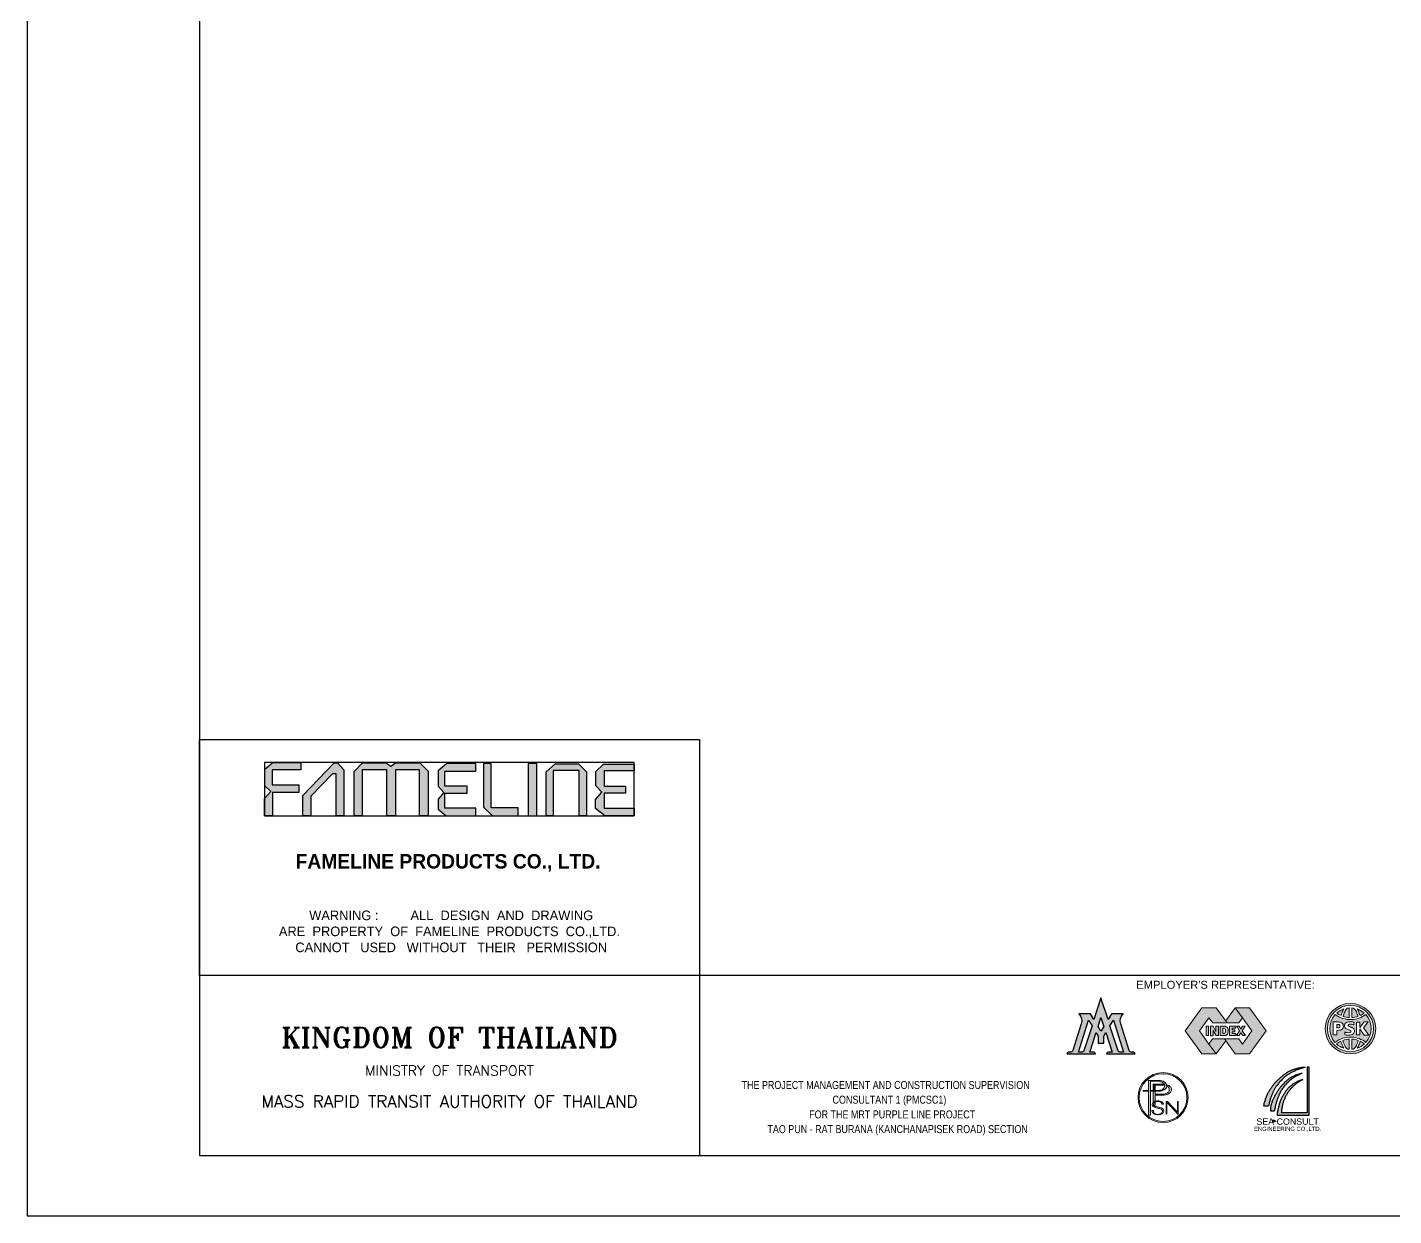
# Model space of a CAD drawing. Header units: millimetres. Extents: x 0 to 420, y 0 to 297.
# Drawn here: x 0 to 170.8, y 0 to 148.5 of the extents above; entities that cross this region are included whole.
import ezdxf
from ezdxf.enums import TextEntityAlignment as Align

# ---------------------------------------------------------------- set-up
doc = ezdxf.new("R2010")
doc.units = ezdxf.units.MM
for name, color, linetype in [('000 - H A T C H', 9, 'Continuous'), ('COLM', 3, 'Continuous'), ('CVA-C2-P-PP00-TBKA1 (WD)$0$CVA-E2-P-OR00-TBKA1D$0$CVA-E2-P-OR00-TBKA1$0$CVT010-FRAME-LINE_10', 10, 'Continuous'), ('CVA-C2-P-PP00-TBKA1 (WD)$0$CVA-E2-P-OR00-TBKA1D$0$CVA-E2-P-OR00-TBKA1$0$CVT010-FRAME-LINE_2', 2, 'Continuous'), ('CVA-C2-P-PP00-TBKA1 (WD)$0$CVA-E2-P-OR00-TBKA1D$0$CVA-E2-P-OR00-TBKA1$0$CVT010-FRAME-LINE_7', 7, 'Continuous'), ('CVA-C2-P-PP00-TBKA1 (WD)$0$CVA-E2-P-OR00-TBKA1D$0$CVA-E2-P-OR00-TBKA1$0$CVT010-FRAME-TEXT_4', 4, 'Continuous'), ('CVA-C2-P-PP00-TBKA1 (WD)$0$CVA-E2-P-OR00-TBKA1D$0$CVA-E2-P-OR00-TBKA1$0$PSTEXT', 1, 'Continuous'), ('CVA-C2-P-PP00-TBKA1 (WD)$0$CVA-E2-P-OR00-TBKA1D$0$CVA-E2-P-OR00-TBKA1$0$Xref-Title Block$0$7', 7, 'Continuous'), ('CVA-C2-P-PP00-TBKA1 (WD)$0$CVT010-FRAME-LINE_2', 2, 'Continuous'), ('CVA-C2-P-PP00-TBKA1 (WD)$0$FRAME', 6, 'Continuous'), ('CVA-C2-P-PP00-TBKA1 (WD)$0$PSTEXT', 1, 'Continuous'), ('T E X T', 4, 'Continuous')]:
    doc.layers.add(name, color=color, linetype=linetype)
doc.styles.add('Cetury Gothic', font='GOTHIC.TTF')
doc.styles.add('CVA-C2-P-PP00-TBKA1 (WD)$0$CVA-E2-P-OR00-TBKA1D$0$Arial', font='arial.ttf')
doc.styles.add('CVA-C2-P-PP00-TBKA1 (WD)$0$CVA-E2-P-OR00-TBKA1D$0$CVA-E2-P-OR00-TBKA1$0$A1-TITLE$0$ROMANT', font='romant.shx', dxfattribs={"width": 1.02})
doc.styles.add('CVA-C2-P-PP00-TBKA1 (WD)$0$CVA-E2-P-OR00-TBKA1D$0$CVA-E2-P-OR00-TBKA1$0$Cordia2', font='arial.ttf')
doc.styles.add('CVA-C2-P-PP00-TBKA1 (WD)$0$STYLE-STANDARD', font='arial.ttf')

# ---------------------------------------------------------------- blocks, each defined once
blk = doc.blocks.new('CVA-C2-P-PP00-TBKA1 (WD)$0$CVA-E2-P-OR00-TBKA1D$0$CVA-E2-P-OR00-TBKA1$0$Maa')
at = {"layer": 'CVA-C2-P-PP00-TBKA1 (WD)$0$CVA-E2-P-OR00-TBKA1D$0$CVA-E2-P-OR00-TBKA1$0$PSTEXT'}
h = blk.add_hatch(color=184, dxfattribs=at)
h.paths.add_polyline_path([(-4.04, 0, -0.323021), (-3.85, 0.2), (-3.61, 0.2, 0.333691), (-3.31, 0.43), (-2.34, 3.57, 0.272453), (-2.61, 4.73), (-1.24, 4.73), (-0.83, 4.06), (0, 6.64), (0.83, 4.06), (1.24, 4.73), (2.61, 4.73, 0.27553), (2.34, 3.56), (3.32, 0.41, 0.448404), (3.73, 0.19, -0.474796), (4.04, 0), (0.67, 0, -0.266623), (0.82, 0.2), (1.31, 0.2), (0.57, 2.52), (0.34, 2.12), (0.34, 1.27), (0, 1.27), (-0.34, 1.27), (-0.34, 2.12), (-0.57, 2.52), (-1.31, 0.2), (-0.82, 0.2), (-0.67, 0)])
h.paths.add_polyline_path([(0, 4.33), (0.34, 3.25), (0, 2.68), (-0.34, 3.25)], flags=16)
h.paths.add_polyline_path([(1.47, 4), (2.65, 0.2), (2.31, 0.2, -0.288454), (2.02, 0.37), (1.06, 3.33)], flags=16)
h.paths.add_polyline_path([(-1.06, 3.33), (-1.99, 0.46, -0.36379), (-2.29, 0.2), (-2.65, 0.2), (-1.47, 4)], flags=16)
at = {"layer": 'CVA-C2-P-PP00-TBKA1 (WD)$0$CVA-E2-P-OR00-TBKA1D$0$CVA-E2-P-OR00-TBKA1$0$PSTEXT', "color": 254}
for points in [[(0, 6.64), (-0.83, 4.06), (-1.24, 4.73), (-2.61, 4.73, -0.27553), (-2.34, 3.56), (-3.32, 0.41, -0.323082), (-3.62, 0.2), (-3.85, 0.2, 0.323021), (-4.04, 0), (-0.67, 0, 0.266623), (-0.82, 0.2), (-1.31, 0.2), (-0.57, 2.52), (-0.34, 2.12), (-0.34, 1.27), (0, 1.27), (0.34, 1.27), (0.34, 2.12), (0.57, 2.52), (1.31, 0.2), (0.82, 0.2, 0.266623), (0.67, 0), (4.04, 0, 0.323021), (3.85, 0.2), (3.62, 0.2, -0.323082), (3.32, 0.41), (2.34, 3.56, -0.27553), (2.61, 4.73), (1.24, 4.73), (0.83, 4.06), (0, 6.64)], [(-1.06, 3.33), (-2.02, 0.37, -0.288454), (-2.31, 0.2), (-2.65, 0.2), (-1.47, 4), (-1.06, 3.33)], [(1.47, 4), (2.65, 0.2), (2.31, 0.2, -0.288454), (2.02, 0.37), (1.06, 3.33), (1.47, 4)]]:
    blk.add_lwpolyline(points, format="xyb", close=True, dxfattribs=at)
blk.add_lwpolyline([(0.34, 3.25), (0, 2.68), (-0.34, 3.25), (0, 4.33), (0.34, 3.25)], close=True, dxfattribs=at)
blk = doc.blocks.new('CVA-C2-P-PP00-TBKA1 (WD)$0$T-SEA')
at = {"layer": 'CVA-C2-P-PP00-TBKA1 (WD)$0$PSTEXT'}
for points in [[(9.48, 12.71), (9.68, 12.8), (9.9, 12.9), (10.14, 12.99), (10.42, 13.1), (10.75, 13.21), (11.14, 13.32), (11.59, 13.45), (12.12, 13.59), (11.79, 13.57), (11.48, 13.55), (11.2, 13.52), (10.94, 13.49), (10.71, 13.45), (10.5, 13.4), (10.3, 13.36), (10.12, 13.31), (9.94, 13.26), (9.78, 13.22), (9.62, 13.17), (9.47, 13.12), (9.32, 13.08), (9.18, 13.03), (9.04, 12.98), (8.9, 12.93), (8.77, 12.87), (8.63, 12.81), (8.5, 12.76), (8.37, 12.69), (8.24, 12.63), (8.11, 12.57), (7.98, 12.5), (7.86, 12.43), (7.74, 12.36), (7.63, 12.28), (7.52, 12.21), (7.41, 12.13), (7.3, 12.06), (7.19, 11.98), (7.08, 11.89), (6.97, 11.81), (6.86, 11.72), (6.75, 11.63), (6.63, 11.54), (6.52, 11.44), (6.4, 11.35), (6.28, 11.25), (6.16, 11.14), (6.04, 11.04), (5.91, 10.93), (5.79, 10.81), (5.66, 10.7), (5.54, 10.58), (5.42, 10.47), (5.3, 10.35), (5.18, 10.24), (5.07, 10.13), (4.97, 10.02), (4.87, 9.92), (4.77, 9.82), (4.68, 9.72), (4.59, 9.62), (4.51, 9.51), (4.42, 9.41), (4.34, 9.3), (4.26, 9.19), (4.17, 9.07), (4.09, 8.96), (4.01, 8.84), (3.93, 8.71), (3.85, 8.59), (3.77, 8.47), (3.69, 8.35), (3.61, 8.23), (3.54, 8.11), (3.46, 7.99), (3.39, 7.87), (3.32, 7.75), (3.25, 7.63), (3.18, 7.5), (3.11, 7.38), (3.05, 7.25), (2.98, 7.12), (2.92, 6.98), (2.86, 6.84), (2.81, 6.69), (2.75, 6.54), (2.69, 6.38), (2.63, 6.21), (2.57, 6.04), (2.51, 5.85), (2.45, 5.66), (2.38, 5.45), (2.32, 5.23), (2.26, 5.01), (2.21, 4.76), (2.15, 4.51), (3.35, 4.51), (3.35, 4.54), (3.38, 4.63), (3.41, 4.78), (3.46, 4.96), (3.51, 5.17), (3.57, 5.4), (3.63, 5.63), (3.7, 5.85), (3.76, 6.07), (3.82, 6.26), (3.89, 6.45), (3.95, 6.62), (4.01, 6.78), (4.07, 6.94), (4.13, 7.1), (4.2, 7.25), (4.26, 7.4), (4.33, 7.55), (4.39, 7.69), (4.46, 7.84), (4.53, 7.99), (4.6, 8.13), (4.68, 8.27), (4.75, 8.41), (4.83, 8.55), (4.91, 8.69), (5, 8.82), (5.09, 8.96), (5.18, 9.1), (5.29, 9.25), (5.4, 9.4), (5.53, 9.56), (5.66, 9.73), (5.81, 9.9), (5.96, 10.08), (6.12, 10.25), (6.29, 10.43), (6.46, 10.61), (6.63, 10.78), (6.8, 10.95), (6.97, 11.1), (7.13, 11.25), (7.3, 11.39), (7.46, 11.52), (7.62, 11.65), (7.78, 11.76), (7.95, 11.88), (8.11, 11.98), (8.27, 12.08), (8.43, 12.18), (8.59, 12.27), (8.76, 12.36), (8.93, 12.45), (9.11, 12.54), (9.29, 12.62)], [(7.74, 7.31), (7.84, 7.47), (7.94, 7.62), (8.05, 7.78), (8.15, 7.92), (8.26, 8.07), (8.36, 8.21), (8.47, 8.34), (8.57, 8.47), (8.68, 8.59), (8.78, 8.71), (8.88, 8.82), (8.99, 8.93), (9.1, 9.05), (9.22, 9.16), (9.34, 9.28), (9.48, 9.4), (9.63, 9.53), (9.8, 9.67), (9.99, 9.81), (10.21, 9.96), (10.46, 10.12), (10.75, 10.29), (11.07, 10.46), (11.45, 10.65), (11.2, 10.6), (10.97, 10.54), (10.75, 10.47), (10.55, 10.39), (10.35, 10.3), (10.15, 10.21), (9.97, 10.12), (9.79, 10.02), (9.61, 9.92), (9.44, 9.82), (9.28, 9.71), (9.12, 9.61), (8.97, 9.5), (8.82, 9.39), (8.67, 9.28), (8.53, 9.17), (8.4, 9.06), (8.27, 8.94), (8.14, 8.82), (8.02, 8.7), (7.91, 8.57), (7.79, 8.44), (7.68, 8.3), (7.57, 8.16), (7.47, 8.02), (7.36, 7.87), (7.26, 7.71), (7.16, 7.55), (7.06, 7.39), (6.97, 7.23), (6.87, 7.07), (6.78, 6.91), (6.69, 6.75), (6.6, 6.59), (6.51, 6.43), (6.42, 6.27), (6.34, 6.11), (6.26, 5.95), (6.19, 5.78), (6.12, 5.61), (6.05, 5.43), (5.99, 5.25), (5.93, 5.06), (5.87, 4.87), (5.82, 4.67), (5.77, 4.47), (5.72, 4.26), (5.67, 4.04), (5.61, 3.82), (5.57, 3.59), (5.52, 3.36), (5.48, 3.13), (5.44, 2.91), (5.41, 2.69), (5.39, 2.48), (5.38, 2.29), (12.92, 2.29), (12.92, 13.62), (12.52, 13.62), (12.52, 2.83), (6.35, 2.83), (6.37, 3.06), (6.39, 3.3), (6.42, 3.54), (6.46, 3.78), (6.49, 4.01), (6.54, 4.24), (6.58, 4.46), (6.63, 4.67), (6.68, 4.87), (6.73, 5.05), (6.78, 5.23), (6.84, 5.4), (6.9, 5.56), (6.96, 5.72), (7.02, 5.87), (7.09, 6.03), (7.16, 6.19), (7.23, 6.35), (7.31, 6.51), (7.39, 6.67), (7.47, 6.83), (7.56, 6.99), (7.65, 7.15)], [(9.22, 11.09), (9.46, 11.24), (9.73, 11.41), (10.04, 11.58), (10.4, 11.77), (10.81, 11.97), (11.3, 12.19), (11.02, 12.13), (10.75, 12.07), (10.49, 11.99), (10.23, 11.91), (9.98, 11.81), (9.75, 11.72), (9.52, 11.62), (9.31, 11.52), (9.11, 11.43), (8.92, 11.33), (8.74, 11.24), (8.57, 11.14), (8.41, 11.04), (8.25, 10.93), (8.08, 10.81), (7.92, 10.67), (7.75, 10.53), (7.57, 10.38), (7.4, 10.22), (7.23, 10.05), (7.06, 9.89), (6.9, 9.72), (6.74, 9.56), (6.6, 9.41), (6.47, 9.26), (6.35, 9.12), (6.24, 8.99), (6.13, 8.86), (6.04, 8.74), (5.94, 8.61), (5.85, 8.49), (5.76, 8.36), (5.67, 8.23), (5.58, 8.09), (5.49, 7.95), (5.4, 7.81), (5.31, 7.67), (5.21, 7.52), (5.12, 7.36), (5.03, 7.21), (4.94, 7.05), (4.84, 6.89), (4.75, 6.72), (4.67, 6.56), (4.58, 6.39), (4.5, 6.22), (4.42, 6.05), (4.35, 5.88), (4.28, 5.71), (4.21, 5.55), (4.15, 5.38), (4.1, 5.21), (4.05, 5.05), (4, 4.88), (3.96, 4.72), (3.92, 4.55), (3.89, 4.39), (3.86, 4.23), (3.83, 4.07), (3.81, 3.92), (3.79, 3.76), (3.78, 3.62), (3.78, 3.47), (3.78, 3.33), (4.76, 3.33), (4.77, 3.36), (4.77, 3.39), (4.78, 3.44), (4.79, 3.5), (4.8, 3.58), (4.81, 3.67), (4.83, 3.78), (4.85, 3.9), (4.88, 4.04), (4.91, 4.19), (4.94, 4.35), (4.98, 4.52), (5.02, 4.7), (5.07, 4.88), (5.12, 5.06), (5.17, 5.25), (5.22, 5.44), (5.28, 5.63), (5.35, 5.81), (5.41, 5.99), (5.48, 6.17), (5.54, 6.35), (5.61, 6.52), (5.67, 6.69), (5.74, 6.86), (5.81, 7.02), (5.87, 7.18), (5.94, 7.34), (6.02, 7.51), (6.1, 7.67), (6.19, 7.84), (6.29, 8.01), (6.4, 8.18), (6.51, 8.36), (6.64, 8.55), (6.77, 8.73), (6.91, 8.92), (7.06, 9.1), (7.21, 9.29), (7.37, 9.47), (7.53, 9.64), (7.7, 9.82), (7.87, 9.98), (8.05, 10.15), (8.23, 10.31), (8.41, 10.47), (8.6, 10.63), (8.8, 10.78), (9, 10.93)]]:
    blk.add_hatch(color=114, dxfattribs=at).paths.add_polyline_path(points)
at = {"layer": 'CVA-C2-P-PP00-TBKA1 (WD)$0$FRAME', "color": 2, "linetype": 'Continuous'}
blk.add_lwpolyline([(5.07, 0.88), (4.4, 0.6), (4.4, 1.15)], close=True, dxfattribs=at)
at = {"layer": 'CVA-C2-P-PP00-TBKA1 (WD)$0$PSTEXT', "color": 114}
for points in [[(12.12, 13.59), (11.79, 13.57), (11.48, 13.55), (11.2, 13.52), (10.94, 13.49), (10.71, 13.45), (10.5, 13.4), (10.3, 13.36), (10.12, 13.31), (9.94, 13.26), (9.78, 13.22), (9.62, 13.17), (9.47, 13.12), (9.32, 13.08), (9.18, 13.03), (9.04, 12.98), (8.9, 12.93), (8.77, 12.87), (8.63, 12.81), (8.5, 12.76), (8.37, 12.69), (8.24, 12.63), (8.11, 12.57), (7.98, 12.5), (7.86, 12.43), (7.74, 12.36), (7.63, 12.28), (7.52, 12.21), (7.41, 12.13), (7.3, 12.06), (7.19, 11.98), (7.08, 11.89), (6.97, 11.81), (6.86, 11.72), (6.75, 11.63), (6.63, 11.54), (6.52, 11.44), (6.4, 11.35), (6.28, 11.25), (6.16, 11.14), (6.04, 11.04), (5.91, 10.93), (5.79, 10.81), (5.66, 10.7), (5.54, 10.58), (5.42, 10.47), (5.3, 10.35), (5.18, 10.24), (5.07, 10.13), (4.97, 10.02), (4.87, 9.92), (4.77, 9.82), (4.68, 9.72), (4.59, 9.62), (4.51, 9.51), (4.42, 9.41), (4.34, 9.3), (4.26, 9.19), (4.17, 9.07), (4.09, 8.96), (4.01, 8.84), (3.93, 8.71), (3.85, 8.59), (3.77, 8.47), (3.69, 8.35), (3.61, 8.23), (3.54, 8.11), (3.46, 7.99), (3.39, 7.87), (3.32, 7.75), (3.25, 7.63), (3.18, 7.5), (3.11, 7.38), (3.05, 7.25), (2.98, 7.12), (2.92, 6.98), (2.86, 6.84), (2.81, 6.69), (2.75, 6.54), (2.69, 6.38), (2.63, 6.21), (2.57, 6.04), (2.51, 5.85), (2.45, 5.66), (2.38, 5.45), (2.32, 5.23), (2.26, 5.01), (2.21, 4.76), (2.15, 4.51)], [(12.12, 13.59), (11.59, 13.45), (11.14, 13.32), (10.75, 13.21), (10.42, 13.1), (10.14, 12.99), (9.9, 12.9), (9.68, 12.8), (9.48, 12.71), (9.29, 12.62), (9.11, 12.54), (8.93, 12.45), (8.76, 12.36), (8.59, 12.27), (8.43, 12.18), (8.27, 12.08), (8.11, 11.98), (7.95, 11.88), (7.78, 11.76), (7.62, 11.65), (7.46, 11.52), (7.3, 11.39), (7.13, 11.25), (6.97, 11.1), (6.8, 10.95), (6.63, 10.78), (6.46, 10.61), (6.29, 10.43), (6.12, 10.25), (5.96, 10.08), (5.81, 9.9), (5.66, 9.73), (5.53, 9.56), (5.4, 9.4), (5.29, 9.25), (5.18, 9.1), (5.09, 8.96), (5, 8.82), (4.91, 8.69), (4.83, 8.55), (4.75, 8.41), (4.68, 8.27), (4.6, 8.13), (4.53, 7.99), (4.46, 7.84), (4.39, 7.69), (4.33, 7.55), (4.26, 7.4), (4.2, 7.25), (4.13, 7.1), (4.07, 6.94), (4.01, 6.78), (3.95, 6.62), (3.89, 6.45), (3.82, 6.26), (3.76, 6.07), (3.7, 5.85), (3.63, 5.63), (3.57, 5.4), (3.51, 5.17), (3.46, 4.96), (3.41, 4.78), (3.38, 4.63), (3.35, 4.54), (3.35, 4.51)], [(5.38, 2.29), (12.92, 2.29), (12.92, 13.62), (12.52, 13.62), (12.52, 2.83), (6.35, 2.83)], [(11.3, 12.19), (11.02, 12.13), (10.75, 12.07), (10.49, 11.99), (10.23, 11.91), (9.98, 11.81), (9.75, 11.72), (9.52, 11.62), (9.31, 11.52), (9.11, 11.43), (8.92, 11.33), (8.74, 11.24), (8.57, 11.14), (8.41, 11.04), (8.25, 10.93), (8.08, 10.81), (7.92, 10.67), (7.75, 10.53), (7.57, 10.38), (7.4, 10.22), (7.23, 10.05), (7.06, 9.89), (6.9, 9.72), (6.74, 9.56), (6.6, 9.41), (6.47, 9.26), (6.35, 9.12), (6.24, 8.99), (6.13, 8.86), (6.04, 8.74), (5.94, 8.61), (5.85, 8.49), (5.76, 8.36), (5.67, 8.23), (5.58, 8.09), (5.49, 7.95), (5.4, 7.81), (5.31, 7.67), (5.21, 7.52), (5.12, 7.36), (5.03, 7.21), (4.94, 7.05), (4.84, 6.89), (4.75, 6.72), (4.67, 6.56), (4.58, 6.39), (4.5, 6.22), (4.42, 6.05), (4.35, 5.88), (4.28, 5.71), (4.21, 5.55), (4.15, 5.38), (4.1, 5.21), (4.05, 5.05), (4, 4.88), (3.96, 4.72), (3.92, 4.55), (3.89, 4.39), (3.86, 4.23), (3.83, 4.07), (3.81, 3.92), (3.79, 3.76), (3.78, 3.62), (3.78, 3.47), (3.78, 3.33)], [(11.3, 12.19), (10.81, 11.97), (10.4, 11.77), (10.04, 11.58), (9.73, 11.41), (9.46, 11.24), (9.22, 11.09), (9, 10.93), (8.8, 10.78), (8.6, 10.63), (8.41, 10.47), (8.23, 10.31), (8.05, 10.15), (7.87, 9.98), (7.7, 9.82), (7.53, 9.64), (7.37, 9.47), (7.21, 9.29), (7.06, 9.1), (6.91, 8.92), (6.77, 8.73), (6.64, 8.55), (6.51, 8.36), (6.4, 8.18), (6.29, 8.01), (6.19, 7.84), (6.1, 7.67), (6.02, 7.51), (5.94, 7.34), (5.87, 7.18), (5.81, 7.02), (5.74, 6.86), (5.67, 6.69), (5.61, 6.52), (5.54, 6.35), (5.48, 6.17), (5.41, 5.99), (5.35, 5.81), (5.28, 5.63), (5.22, 5.44), (5.17, 5.25), (5.12, 5.06), (5.07, 4.88), (5.02, 4.7), (4.98, 4.52), (4.94, 4.35), (4.91, 4.19), (4.88, 4.04), (4.85, 3.9), (4.83, 3.78), (4.81, 3.67), (4.8, 3.58), (4.79, 3.5), (4.78, 3.44), (4.77, 3.39), (4.77, 3.36), (4.76, 3.33)], [(11.45, 10.65), (11.2, 10.6), (10.97, 10.54), (10.75, 10.47), (10.55, 10.39), (10.35, 10.3), (10.15, 10.21), (9.97, 10.12), (9.79, 10.02), (9.61, 9.92), (9.44, 9.82), (9.28, 9.71), (9.12, 9.61), (8.97, 9.5), (8.82, 9.39), (8.67, 9.28), (8.53, 9.17), (8.4, 9.06), (8.27, 8.94), (8.14, 8.82), (8.02, 8.7), (7.91, 8.57), (7.79, 8.44), (7.68, 8.3), (7.57, 8.16), (7.47, 8.02), (7.36, 7.87), (7.26, 7.71), (7.16, 7.55), (7.06, 7.39), (6.97, 7.23), (6.87, 7.07), (6.78, 6.91), (6.69, 6.75), (6.6, 6.59), (6.51, 6.43), (6.42, 6.27), (6.34, 6.11), (6.26, 5.95), (6.19, 5.78), (6.12, 5.61), (6.05, 5.43), (5.99, 5.25), (5.93, 5.06), (5.87, 4.87), (5.82, 4.67), (5.77, 4.47), (5.72, 4.26), (5.67, 4.04), (5.61, 3.82), (5.57, 3.59), (5.52, 3.36), (5.48, 3.13), (5.44, 2.91), (5.41, 2.69), (5.39, 2.48), (5.38, 2.29)], [(11.45, 10.65), (11.07, 10.46), (10.75, 10.29), (10.46, 10.12), (10.21, 9.96), (9.99, 9.81), (9.8, 9.67), (9.63, 9.53), (9.48, 9.4), (9.34, 9.28), (9.22, 9.16), (9.1, 9.05), (8.99, 8.93), (8.88, 8.82), (8.78, 8.71), (8.68, 8.59), (8.57, 8.47), (8.47, 8.34), (8.36, 8.21), (8.26, 8.07), (8.15, 7.92), (8.05, 7.78), (7.94, 7.62), (7.84, 7.47), (7.74, 7.31), (7.65, 7.15), (7.56, 6.99), (7.47, 6.83), (7.39, 6.67), (7.31, 6.51), (7.23, 6.35), (7.16, 6.19), (7.09, 6.03), (7.02, 5.87), (6.96, 5.72), (6.9, 5.56), (6.84, 5.4), (6.78, 5.23), (6.73, 5.05), (6.68, 4.87), (6.63, 4.67), (6.58, 4.46), (6.54, 4.24), (6.49, 4.01), (6.46, 3.78), (6.42, 3.54), (6.39, 3.3), (6.37, 3.06), (6.35, 2.83)], [(2.15, 4.51), (3.35, 4.51)], [(3.78, 3.33), (4.76, 3.33)]]:
    blk.add_lwpolyline(points, dxfattribs=at)
at = {"layer": 'CVA-C2-P-PP00-TBKA1 (WD)$0$FRAME', "color": 2, "linetype": 'Continuous', "style": 'CVA-C2-P-PP00-TBKA1 (WD)$0$STYLE-STANDARD'}
blk.add_text('SEA CONSULT', height=1.5, dxfattribs=at).set_placement((7.86, 0.75), align=Align.MIDDLE)
at = {"layer": 'CVA-C2-P-PP00-TBKA1 (WD)$0$FRAME', "color": 2, "linetype": 'Continuous', "style": 'CVA-C2-P-PP00-TBKA1 (WD)$0$STYLE-STANDARD', "width": 0.95}
blk.add_text('ENGINEERING CO.,LTD.', height=1, dxfattribs=at).set_placement((7.86, -1.05), align=Align.MIDDLE)
blk = doc.blocks.new('CVA-C2-P-PP00-TBKA1 (WD)$0$index')
at = {"lineweight": 9}
for points in [[(259.59, 116.28), (263.51, 110.81), (266.89, 110.81), (265.21, 113.16), (262.98, 116.29), (265.21, 119.39), (266.09, 118.18), (269.48, 118.18), (269.16, 118.63), (266.9, 121.76), (263.49, 121.76)], [(269.17, 113.94), (271.43, 110.81), (274.81, 110.81), (278.74, 116.28), (274.83, 121.76), (271.42, 121.76), (273.12, 119.39), (275.35, 116.29), (273.11, 113.16), (272.24, 114.37), (268.85, 114.37), (269.16, 113.94)]]:
    blk.add_hatch(color=22, dxfattribs=at).paths.add_polyline_path(points)
h = blk.add_hatch(color=1, dxfattribs=at)
h.paths.add_polyline_path([(272.24, 118.18), (273.12, 119.39), (271.42, 121.76), (269.16, 118.63), (269.48, 118.18)])
h.paths.add_polyline_path([(266.89, 110.81), (269.16, 113.94), (268.85, 114.37), (266.08, 114.37), (265.21, 113.16)])
h = blk.add_hatch(color=22, dxfattribs=at)
h.paths.add_polyline_path([(271.72, 115.15), (272.47, 116.32), (271.77, 117.4), (272.38, 117.4), (272.78, 116.79), (273.17, 117.4), (273.78, 117.4), (273.08, 116.32), (273.84, 115.15), (273.23, 115.15), (272.78, 115.85), (272.32, 115.15)])
h.paths.add_polyline_path([(265.6, 115.14), (265.6, 117.4), (266.17, 117.39), (266.85, 116.13), (266.85, 117.39), (267.48, 117.39), (267.48, 115.15), (266.91, 115.15), (266.21, 116.35), (266.21, 115.14)])
h.paths.add_polyline_path([(267.85, 117.39), (267.85, 115.15), (268.9, 115.15, 0.130725), (269.44, 115.33, 0.120974), (269.67, 115.67, 0.060551), (269.72, 115.97, 0.035976), (269.72, 116.66, 0.134434), (269.51, 117.13, 0.139591), (269.22, 117.31, 0.052753), (268.97, 117.39)])
h.paths.add_polyline_path([(268.49, 115.62), (268.49, 116.91), (268.84, 116.91, -0.321398), (269.07, 116.66, -0.00987), (269.1, 116.44, -0.041261), (269.07, 115.91, -0.31003), (268.81, 115.62)], flags=16)
h.paths.add_polyline_path([(270.05, 115.15), (270.05, 117.4), (271.58, 117.4), (271.58, 116.92), (270.68, 116.92), (270.68, 116.51), (271.32, 116.51), (271.32, 116.06), (270.68, 116.06), (270.68, 115.63), (271.58, 115.63), (271.58, 115.15)])
h.paths.add_polyline_path([(264.52, 117.4), (264.52, 115.15), (265.12, 115.15), (265.12, 117.4)])
at = {"color": 1, "lineweight": 9}
blk.add_line((265.21, 113.16), (266.89, 110.81), dxfattribs=at)
blk.add_lwpolyline([(266.9, 121.76), (263.49, 121.76), (259.59, 116.28), (263.51, 110.81), (266.89, 110.81), (269.16, 113.94), (268.85, 114.37), (266.08, 114.37), (265.21, 113.16), (262.98, 116.29), (265.21, 119.39), (266.09, 118.18), (269.48, 118.18), (266.9, 121.76)], close=True, dxfattribs=at)
blk.add_lwpolyline([(271.42, 121.76), (274.83, 121.76), (278.74, 116.28), (274.81, 110.81), (271.43, 110.81), (269.17, 113.94), (268.85, 114.37), (272.24, 114.37), (273.11, 113.16), (275.35, 116.29), (273.12, 119.39)], dxfattribs=at)
at = {"color": 22, "lineweight": 9}
blk.add_lwpolyline([(269.48, 118.18), (272.24, 118.18), (273.12, 119.39), (271.42, 121.76), (271.42, 121.76), (269.16, 118.63)], dxfattribs=at)
for points in [[(264.52, 117.4), (264.52, 115.15), (265.12, 115.15), (265.12, 117.4), (264.52, 117.4)], [(265.6, 115.14), (265.6, 117.4), (266.17, 117.39), (266.85, 116.13), (266.85, 117.39), (267.48, 117.39), (267.48, 115.15), (266.91, 115.15), (266.21, 116.35), (266.21, 115.14), (265.6, 115.14)], [(270.05, 115.15), (270.05, 117.4), (271.58, 117.4), (271.58, 116.92), (270.68, 116.92), (270.68, 116.51), (271.32, 116.51), (271.32, 116.06), (270.68, 116.06), (270.68, 115.63), (271.58, 115.63), (271.58, 115.15), (270.05, 115.15)], [(272.78, 116.79), (272.38, 117.4), (271.77, 117.4), (272.47, 116.32), (271.72, 115.15), (272.32, 115.15), (272.32, 115.15), (272.78, 115.85), (273.23, 115.15), (273.23, 115.15), (273.84, 115.15), (273.08, 116.32), (273.78, 117.4), (273.17, 117.4), (272.78, 116.79)]]:
    blk.add_lwpolyline(points, close=True, dxfattribs=at)
for points in [[(267.85, 117.39), (267.85, 115.15), (268.9, 115.15, 0.130725), (269.44, 115.33, 0.120974), (269.67, 115.67, 0.060551), (269.72, 115.97, 0.035976), (269.72, 116.66, 0.134434), (269.51, 117.13, 0.139591), (269.22, 117.31, 0.052753), (268.97, 117.39), (267.85, 117.39)], [(268.49, 116.91), (268.49, 115.62), (268.81, 115.62, 0.31003), (269.07, 115.91, 0.041261), (269.1, 116.44, 0.00987), (269.07, 116.66, 0.321398), (268.84, 116.91), (268.49, 116.91)]]:
    blk.add_lwpolyline(points, format="xyb", close=True, dxfattribs=at)
blk = doc.blocks.new('CVA-C2-P-PP00-TBKA1 (WD)$0$ppsn')
at = {"lineweight": 9}
for points in [[(345.59, 88.39, -1.075988), (346.21, 99.23), (346.21, 98.97, 1.079823), (345.59, 88.64)], [(345.59, 88.64, 0.409462), (350.69, 93.83, 0.374578), (346.21, 98.97), (346.21, 99.23, -0.376388), (350.94, 93.83, -0.409681), (345.59, 88.39)], [(343.81, 95.39), (343.81, 96.53), (345.67, 96.53, -0.021796), (345.85, 96.52, 0.04898), (345.8, 96.67, 0.022818), (345.78, 96.73, 0.003988), (345.67, 96.73), (343.33, 96.73), (343.33, 95.39)]]:
    blk.add_hatch(color=1, dxfattribs=at).paths.add_polyline_path(points)
h = blk.add_hatch(color=1, dxfattribs=at)
h.paths.add_polyline_path([(341.16, 95.39), (341.16, 95.2), (342.32, 95.2), (342.32, 90), (342.75, 90), (342.75, 95.2), (343.33, 95.2), (343.81, 95.2), (344.58, 95.2, 0.054809), (345.1, 95.28, 0.03138), (345.71, 95.5, 0.111589), (346.11, 95.8, 0.17224), (346.3, 96.33, 0.170905), (346.06, 97, 0.151668), (345.32, 97.44, 0.070517), (344.53, 97.57), (342.32, 97.57), (342.32, 95.39)])
h.paths.add_polyline_path([(342.75, 95.39), (342.75, 97.38), (344.52, 97.38, -0.104755), (345.45, 97.06, -0.175633), (345.78, 96.73, -0.022818), (345.8, 96.67, -0.04898), (345.85, 96.52, -0.099565), (345.84, 96.21, -0.155914), (345.64, 95.85, -0.086131), (345.28, 95.55, -0.105759), (344.81, 95.41, -0.046184), (344.58, 95.39), (343.81, 95.39), (343.33, 95.39)], flags=16)
h.paths.add_polyline_path([(343.05, 90.99), (343.39, 90.99, 0.14748), (343.52, 90.56, 0.072318), (343.7, 90.39, 0.060533), (343.92, 90.26, 0.065078), (344.2, 90.19, 0.022836), (344.46, 90.17, 0.035858), (344.76, 90.24, 0.029826), (345.04, 90.36, 0.081902), (345.24, 90.53, 0.165259), (345.36, 90.77, 0.059335), (345.35, 91.03, 0.120589), (345.27, 91.19, 0.069071), (344.96, 91.38, 0.057056), (344.58, 91.49, 0.000473), (344.02, 91.61, -0.021757), (343.62, 91.73, -0.046144), (343.38, 91.86, -0.08211), (343.21, 92.05, -0.1381), (343.14, 92.38, -0.179492), (343.27, 92.71, -0.015991), (343.33, 92.77, -0.055139), (343.56, 92.93, -0.060384), (343.81, 93.04, -0.035605), (343.98, 93.08, -0.025486), (344.37, 93.11, -0.035993), (344.73, 93.07, -0.060058), (345.07, 92.97, -0.143559), (345.41, 92.73, -0.095585), (345.55, 92.53, -0.063996), (345.57, 92.42), (345.26, 92.42, 0.226369), (345.17, 92.72, 0.074454), (345.01, 92.85, 0.078612), (344.81, 92.94, 0.048532), (344.56, 93, 0.016934), (344.32, 93.01, 0.027814), (344.02, 93, 0.051192), (343.81, 92.94, 0.019087), (343.74, 92.91, 0.060056), (343.56, 92.74, 0.206622), (343.46, 92.27, 0.02572), (343.5, 92.2, 0.181838), (343.97, 91.87, 0.026724), (344.55, 91.76, -0.030873), (345.1, 91.61, -0.157712), (345.44, 91.41, -0.061483), (345.59, 91.18, -0.121038), (345.64, 90.85, -0.152403), (345.53, 90.53, -0.077183), (345.27, 90.31, -0.075283), (344.94, 90.17, -0.01752), (344.53, 90.11, -0.05267), (344.03, 90.14, -0.081916), (343.66, 90.24, -0.073628), (343.32, 90.47, -0.117497), (343.12, 90.73, -0.012349)])
h.paths.add_polyline_path([(346.2, 92.99), (346.2, 90.21), (346.31, 90.21), (346.31, 92.8), (348.78, 90.15), (348.78, 92.99), (348.64, 92.99), (348.64, 90.63), (346.48, 92.99)])
h = blk.add_hatch(color=1, dxfattribs=at)
h.paths.add_polyline_path([(343.33, 92.77, -0.055139), (343.56, 92.93, -0.060384), (343.81, 93.04), (343.81, 94.34), (345.47, 94.34, 0.041276), (346.06, 94.44, 0.079272), (346.65, 94.66, 0.075602), (347.09, 94.96, 0.105229), (347.29, 95.27, 0.057507), (347.35, 95.62, 0.124698), (347.27, 95.95, 0.095851), (347.08, 96.2, 0.086049), (346.76, 96.43, 0.090548), (346.26, 96.63, -0.058001), (346.3, 96.39, -0.085727), (346.42, 96.31, -0.105993), (346.75, 95.97, -0.118846), (346.86, 95.57, -0.058258), (346.79, 95.17, -0.092699), (346.56, 94.91, -0.024553), (346.31, 94.76, -0.034634), (345.95, 94.62, -0.034015), (345.47, 94.54), (343.81, 94.54), (343.81, 95.2), (343.33, 95.2)])
h.paths.add_polyline_path([(343.46, 92.27, 0.02572), (343.5, 92.2), (343.81, 92.2), (343.81, 92.94, 0.019087), (343.74, 92.91, 0.060056), (343.56, 92.74, 0.206622)])
at = {"color": 1, "lineweight": 9}
for points in [[(344.58, 95.2), (342.75, 95.2), (342.75, 90), (342.32, 90), (342.32, 95.2), (341.16, 95.2), (341.16, 95.39), (342.32, 95.39), (342.32, 97.57), (344.53, 97.57, -0.070517), (345.32, 97.44, -0.151668), (346.06, 97, -0.170905), (346.3, 96.33, -0.17224), (346.11, 95.8, -0.111589), (345.71, 95.5, -0.03138), (345.1, 95.28, -0.054809), (344.58, 95.2)], [(344.52, 97.38), (342.75, 97.38), (342.75, 95.39), (344.58, 95.39, 0.046184), (344.81, 95.41, 0.105759), (345.28, 95.55, 0.086131), (345.64, 95.85, 0.155914), (345.84, 96.21, 0.149273), (345.8, 96.67, 0.199249), (345.45, 97.06, 0.104755), (344.52, 97.38)], [(345.26, 92.42), (345.57, 92.42, 0.063996), (345.55, 92.53, 0.095585), (345.41, 92.73, 0.143559), (345.07, 92.97, 0.060058), (344.73, 93.07, 0.035993), (344.37, 93.11, 0.025486), (343.98, 93.08, 0.096196), (343.56, 92.93, 0.071193), (343.27, 92.71, 0.179492), (343.14, 92.38, 0.1381), (343.21, 92.05, 0.08211), (343.38, 91.86, 0.046144), (343.62, 91.73, 0.021757), (344.02, 91.61, -0.000473), (344.58, 91.49, -0.057056), (344.96, 91.38, -0.069071), (345.27, 91.19, -0.120589), (345.35, 91.03, -0.059335), (345.36, 90.77, -0.165259), (345.24, 90.53, -0.081902), (345.04, 90.36, -0.029826), (344.76, 90.24, -0.035858), (344.46, 90.17, -0.022836), (344.2, 90.19, -0.065078), (343.92, 90.26, -0.060533), (343.7, 90.39, -0.072318), (343.52, 90.56, -0.14748), (343.39, 90.99), (343.05, 90.99, 0.012349), (343.12, 90.73, 0.117497), (343.32, 90.47, 0.073628), (343.66, 90.24, 0.081916), (344.03, 90.14, 0.05267), (344.53, 90.11, 0.01752), (344.94, 90.17, 0.075283), (345.27, 90.31, 0.077183), (345.53, 90.53, 0.152403), (345.64, 90.85, 0.121038), (345.59, 91.18, 0.061483), (345.44, 91.41, 0.157712), (345.1, 91.61, 0.030873), (344.55, 91.76, -0.026724), (343.97, 91.87, -0.208533), (343.46, 92.27, -0.206622), (343.56, 92.74, -0.060056), (343.74, 92.91, -0.070347), (344.02, 93, -0.027814), (344.32, 93.01, -0.016934), (344.56, 93, -0.048532), (344.81, 92.94, -0.078612), (345.01, 92.85, -0.074454), (345.17, 92.72, -0.226369), (345.26, 92.42)]]:
    blk.add_lwpolyline(points, format="xyb", close=True, dxfattribs=at)
for points in [[(345.78, 96.73, 0.003988), (345.67, 96.73), (343.33, 96.73), (343.33, 95.39)], [(346.26, 96.63, -0.090548), (346.76, 96.43, -0.086049), (347.08, 96.2, -0.095851), (347.27, 95.95, -0.124698), (347.35, 95.62, -0.057507), (347.29, 95.27, -0.105229), (347.09, 94.96, -0.075602), (346.65, 94.66, -0.079272), (346.06, 94.44, -0.041276), (345.47, 94.34), (343.81, 94.34), (343.81, 93.04)], [(345.85, 96.52, 0.021796), (345.67, 96.53), (343.81, 96.53), (343.81, 95.39)], [(343.81, 95.2), (343.81, 94.54), (345.47, 94.54, 0.034015), (345.95, 94.62, 0.034634), (346.31, 94.76, 0.024553), (346.56, 94.91, 0.092699), (346.79, 95.17, 0.058258), (346.86, 95.57, 0.118846), (346.75, 95.97, 0.105993), (346.42, 96.31, 0.085727), (346.3, 96.39, 0.085727)]]:
    blk.add_lwpolyline(points, format="xyb", dxfattribs=at)
for points in [[(343.33, 95.2), (343.33, 92.77)], [(343.81, 92.94), (343.81, 92.2), (343.5, 92.2)]]:
    blk.add_lwpolyline(points, dxfattribs=at)
blk.add_lwpolyline([(346.2, 90.21), (346.31, 90.21), (346.31, 92.8), (348.78, 90.15), (348.78, 92.99), (348.64, 92.99), (348.64, 90.63), (346.48, 92.99), (346.2, 92.99), (346.2, 90.21)], close=True, dxfattribs=at)
for radius in [5.44, 5.19]:
    blk.add_circle((345.5, 93.83), radius, dxfattribs=at)
blk = doc.blocks.new('CVA-C2-P-PP00-TBKA1 (WD)$0$PSL')
at = {"lineweight": 9}
h = blk.add_hatch(color=22, dxfattribs=at)
h.paths.add_polyline_path([(301.1, 114.74, 1), (287.82, 114.74, 1)])
h.paths.add_polyline_path([(300.54, 114.74, 1), (288.39, 114.74, 1)], flags=16)
h.paths.add_polyline_path([(290.38, 111.13, -0.385093), (290.46, 118.44, 0.170143), (294.74, 117.12, 0.153071), (298.46, 118.45, -0.386416), (298.54, 111.12, 0.156929), (294.74, 112.5, 0.17392)], flags=0)
h.paths.add_polyline_path([(296.06, 113.07), (296.06, 116.48), (296.95, 116.48), (296.95, 115.04), (298.06, 116.5), (299.14, 116.5), (297.85, 114.91), (299.27, 113.06), (298.08, 113.06), (296.95, 114.68), (296.95, 113.07)], flags=0)
h.paths.add_polyline_path([(289.92, 116.49), (289.92, 113.07), (290.85, 113.07), (290.85, 114.27, -0.00729), (291.13, 114.28, 0.038537), (291.62, 114.32, 0.088579), (292.06, 114.45, 0.059661), (292.44, 114.78, 0.149791), (292.6, 115.29, 0.055963), (292.53, 115.82, 0.163937), (292.2, 116.23, 0.117643), (291.41, 116.49)], flags=0)
h.paths.add_polyline_path([(290.86, 114.91), (290.86, 115.85), (291.29, 115.85, -0.233306), (291.63, 115.64, -0.137504), (291.69, 115.27, -0.199693), (291.56, 115.03, -0.121145), (291.3, 114.91)], flags=0)
h.paths.add_polyline_path([(292.92, 115.4, 0.142971), (293.09, 114.95, 0.105779), (293.45, 114.66, 0.019421), (294.1, 114.41, -0.075996), (294.43, 114.23, -0.168309), (294.57, 114.06, -0.238586), (294.53, 113.83, -0.166915), (294.28, 113.68, -0.063046), (293.57, 113.69, -0.089912), (292.96, 113.89), (292.96, 113.16, 0.0697), (293.39, 113.06, 0.045644), (293.98, 113.02, 0.071944), (294.67, 113.1, 0.117197), (295.17, 113.33, 0.095646), (295.47, 113.74, 0.094542), (295.52, 114.26, 0.09512), (295.37, 114.66, 0.109157), (294.94, 114.99, 0.017267), (294.47, 115.16, -0.03889), (294, 115.38, -0.100515), (293.88, 115.49, -0.143768), (293.86, 115.57, -0.169134), (293.91, 115.75, -0.167786), (294.19, 115.87, -0.067756), (294.72, 115.87, -0.05137), (295.32, 115.74), (295.32, 116.41, 0.094858), (294.63, 116.53, 0.053123), (293.91, 116.49, 0.056261), (293.44, 116.33, 0.165938), (292.99, 115.89, 0.111389)], flags=0)
h.paths.add_polyline_path([(292.48, 111.65, 0.072402), (292.95, 110.32, 0.081665), (293.65, 109.35, 0.023059), (294.15, 109.3), (294.15, 111.98, 0.075309)], flags=0)
h.paths.add_polyline_path([(294.81, 109.3), (294.81, 111.98, -0.073012), (296.47, 111.66, -0.072828), (296.01, 110.32, -0.081254), (295.3, 109.35, -0.022754)], flags=0)
h.paths.add_polyline_path([(292.51, 117.96, 0.073973), (294.15, 117.64), (294.15, 120.18, 0.025211), (293.61, 120.12, 0.051414), (292.95, 119.15, 0.065192)], flags=0)
h.paths.add_polyline_path([(294.81, 117.65), (294.81, 120.18, -0.022754), (295.3, 120.12, -0.081254), (296.01, 119.15, -0.065601), (296.44, 117.95, -0.071719)], flags=0)
h.paths.add_polyline_path([(290.8, 110.7, 0.104268), (292.75, 109.57, -0.067682), (292.42, 110.15, -0.052695), (291.95, 111.43, 0.059893)], flags=0)
h.paths.add_polyline_path([(296.21, 109.58, 0.066342), (296.53, 110.15, 0.053264), (297, 111.44, -0.058379), (298.16, 110.73, -0.105021)], flags=0)
h.paths.add_polyline_path([(290.89, 118.85, 0.056652), (291.98, 118.18, -0.047475), (292.42, 119.33, -0.067682), (292.75, 119.91, 0.098861)], flags=0)
h.paths.add_polyline_path([(296.21, 119.9, -0.099526), (298.07, 118.82, -0.055229), (296.97, 118.16, 0.048023), (296.53, 119.33, 0.066342)], flags=0)
at = {"color": 22, "lineweight": 9}
for points in [[(292.42, 119.33, -0.067682), (292.75, 119.91, 0.098861), (290.89, 118.85, 0.056652), (291.98, 118.18, -0.047475), (292.42, 119.33)], [(294.15, 117.64), (294.15, 120.18, 0.025211), (293.61, 120.12, 0.051414), (292.95, 119.15, 0.065192), (292.51, 117.96, 0.073973), (294.15, 117.64)], [(295.3, 120.12, 0.022754), (294.81, 120.18), (294.81, 117.65, 0.071719), (296.44, 117.95, 0.065601), (296.01, 119.15, 0.081254), (295.3, 120.12, 0.081254)], [(296.21, 119.9, -0.099526), (298.07, 118.82, -0.055229), (296.97, 118.16, 0.048023), (296.53, 119.33, 0.066342), (296.21, 119.9)], [(290.46, 118.44, 0.385093), (290.38, 111.13, -0.17392), (294.74, 112.5, -0.156929), (298.54, 111.12, 0.386416), (298.46, 118.45, -0.153071), (294.74, 117.12, -0.170143), (290.46, 118.44, -0.170143)], [(289.92, 113.07), (289.92, 116.49), (291.41, 116.49, -0.117643), (292.2, 116.23, -0.163937), (292.53, 115.82, -0.055963), (292.6, 115.29, -0.149791), (292.44, 114.78, -0.059661), (292.06, 114.45, -0.088579), (291.62, 114.32, -0.038537), (291.13, 114.28, 0.00729), (290.85, 114.27), (290.85, 113.07), (289.92, 113.07)], [(290.86, 115.85), (290.86, 114.91), (291.3, 114.91, 0.121145), (291.56, 115.03, 0.199693), (291.69, 115.27, 0.137504), (291.63, 115.64, 0.233306), (291.29, 115.85), (290.86, 115.85)], [(292.96, 113.89), (292.96, 113.16, 0.0697), (293.39, 113.06, 0.045644), (293.98, 113.02, 0.071944), (294.67, 113.1, 0.117197), (295.17, 113.33, 0.095646), (295.47, 113.74, 0.094542), (295.52, 114.26, 0.09512), (295.37, 114.66, 0.109157), (294.94, 114.99, 0.017267), (294.47, 115.16, -0.03889), (294, 115.38, -0.100515), (293.88, 115.49, -0.143768), (293.86, 115.57, -0.169134), (293.91, 115.75, -0.167786), (294.19, 115.87, -0.067756), (294.72, 115.87, -0.05137), (295.32, 115.74), (295.32, 116.41, 0.094858), (294.63, 116.53, 0.053123), (293.91, 116.49, 0.056261), (293.44, 116.33, 0.165938), (292.99, 115.89, 0.111389), (292.92, 115.4, 0.142971), (293.09, 114.95, 0.105779), (293.45, 114.66, 0.019421), (294.1, 114.41, -0.075996), (294.43, 114.23, -0.168309), (294.57, 114.06, -0.238586), (294.53, 113.83, -0.166915), (294.28, 113.68, -0.063046), (293.57, 113.69, -0.089912), (292.96, 113.89)], [(292.75, 109.57, -0.104268), (290.8, 110.7, -0.059893), (291.95, 111.43, 0.052695), (292.42, 110.15, 0.067682), (292.75, 109.57, 0.067682)], [(293.65, 109.35, 0.023059), (294.15, 109.3), (294.15, 111.98, 0.075309), (292.48, 111.65, 0.072402), (292.95, 110.32, 0.081665), (293.65, 109.35, 0.081665)], [(295.3, 109.35, -0.022754), (294.81, 109.3), (294.81, 111.98, -0.073012), (296.47, 111.66, -0.072828), (296.01, 110.32, -0.081254), (295.3, 109.35, -0.081254)], [(296.21, 109.58, 0.105021), (298.16, 110.73, 0.058379), (297, 111.44, -0.053264), (296.53, 110.15, -0.066342), (296.21, 109.58, -0.066342)]]:
    blk.add_lwpolyline(points, format="xyb", close=True, dxfattribs=at)
blk.add_lwpolyline([(296.95, 113.07), (296.95, 114.68), (298.08, 113.06), (299.27, 113.06), (297.85, 114.91), (299.14, 116.5), (298.06, 116.5), (296.95, 115.04), (296.95, 116.48), (296.06, 116.48), (296.06, 113.07), (296.95, 113.07)], dxfattribs=at)
for radius in [6.64, 6.08]:
    blk.add_circle((294.46, 114.74), radius, dxfattribs=at)
blk = doc.blocks.new('CVA-C2-P-PP00-TBKA1 (WD)$0$CVA-C2-P-OR00-TBKA1-WD')
at = {"color": 6}
for p, q in [((283.94, 35.48), (284.02, 35.48)), ((285.25, 29.01), (285.25, 29.01))]:
    blk.add_line(p, q, dxfattribs=at)
at = {"layer": 'CVA-C2-P-PP00-TBKA1 (WD)$0$CVA-E2-P-OR00-TBKA1D$0$CVA-E2-P-OR00-TBKA1$0$CVT010-FRAME-LINE_10'}
blk.add_lwpolyline([(43, 15), (818, 15), (818, 579), (43, 579)], close=True, dxfattribs=at)
at = {"layer": 'CVA-C2-P-PP00-TBKA1 (WD)$0$CVA-E2-P-OR00-TBKA1D$0$CVA-E2-P-OR00-TBKA1$0$CVT010-FRAME-LINE_7'}
blk.add_lwpolyline([(658, 85), (603, 85), (603, 60), (43, 60)], dxfattribs=at)
at = {"layer": 'CVA-C2-P-PP00-TBKA1 (WD)$0$CVA-E2-P-OR00-TBKA1D$0$CVA-E2-P-OR00-TBKA1$0$Xref-Title Block$0$7', "color": 3}
blk.add_line((168, 60), (168, 15), dxfattribs=at)
at = {"layer": 'Defpoints'}
blk.add_lwpolyline([(0, 594), (0, 0), (841, 0), (841, 594)], close=True, dxfattribs=at)
for name, p, xscale, yscale, zscale in [('CVA-C2-P-PP00-TBKA1 (WD)$0$CVA-E2-P-OR00-TBKA1D$0$CVA-E2-P-OR00-TBKA1$0$Maa', (268.36, 40.42), 2.112, 2.112, 2.112), ('CVA-C2-P-PP00-TBKA1 (WD)$0$T-SEA', (306.71, 22.72), 1.056, 1.056, 1.056)]:
    blk.add_blockref(name, p, dxfattribs=dict(xscale=xscale, yscale=yscale, zscale=zscale))
at = {"color": 6, "lineweight": 9}
for name, p, xscale, yscale, zscale in [('CVA-C2-P-PP00-TBKA1 (WD)$0$index', (15.29, -76.6), 1.056, 1.056, 1.056), ('CVA-C2-P-PP00-TBKA1 (WD)$0$PSL', (50.86, -62.3), 0.9504, 0.9504, 0.9504), ('CVA-C2-P-PP00-TBKA1 (WD)$0$ppsn', (-113.45, -78.39), 1.149984, 1.149984, 1.149984)]:
    blk.add_blockref(name, p, dxfattribs=dict(at, xscale=xscale, yscale=yscale, zscale=zscale))
at = {"layer": 'CVA-C2-P-PP00-TBKA1 (WD)$0$CVA-E2-P-OR00-TBKA1D$0$CVA-E2-P-OR00-TBKA1$0$CVT010-FRAME-LINE_2', "width": 125, "attachment_point": 2, "rotation": 0, "style": 'CVA-C2-P-PP00-TBKA1 (WD)$0$CVA-E2-P-OR00-TBKA1D$0$CVA-E2-P-OR00-TBKA1$0$A1-TITLE$0$ROMANT'}
for s, insert, char_height in [('MINISTRY OF TRANSPORT', (105.5, 37.5), 2.5), ('MASS RAPID TRANSIT AUTHORITY OF THAILAND', (105.5, 30.07), 3)]:
    blk.add_mtext(s, dxfattribs=dict(at, insert=insert, char_height=char_height))
at = {"layer": 'CVA-C2-P-PP00-TBKA1 (WD)$0$CVA-E2-P-OR00-TBKA1D$0$CVA-E2-P-OR00-TBKA1$0$CVT010-FRAME-TEXT_4', "insert": (105.5, 47.07), "char_height": 5, "width": 125, "attachment_point": 2, "rotation": 0, "style": 'CVA-C2-P-PP00-TBKA1 (WD)$0$CVA-E2-P-OR00-TBKA1D$0$CVA-E2-P-OR00-TBKA1$0$A1-TITLE$0$ROMANT'}
blk.add_mtext('KINGDOM OF THAILAND', dxfattribs=at)
at = {"layer": 'CVA-C2-P-PP00-TBKA1 (WD)$0$CVA-E2-P-OR00-TBKA1D$0$CVA-E2-P-OR00-TBKA1$0$Xref-Title Block$0$7', "color": 1, "style": 'CVA-C2-P-PP00-TBKA1 (WD)$0$CVA-E2-P-OR00-TBKA1D$0$CVA-E2-P-OR00-TBKA1$0$Cordia2', "width": 0.8}
for s, p in [('THE PROJECT MANAGEMENT AND CONSTRUCTION SUPERVISION ', (251.17, 31.66)), (' CONSULTANT 1 (PMCSC1)', (229.69, 27.99)), ('FOR THE MRT PURPLE LINE PROJECT', (236.9, 24.31)), ('TAO PUN - RAT BURANA (KANCHANAPISEK ROAD) SECTION', (250.06, 20.64))]:
    blk.add_text(s, height=2, dxfattribs=at).set_placement(p, align=Align.RIGHT)
at = {"layer": 'CVA-C2-P-PP00-TBKA1 (WD)$0$CVT010-FRAME-LINE_2', "style": 'CVA-C2-P-PP00-TBKA1 (WD)$0$CVA-E2-P-OR00-TBKA1D$0$Arial'}
blk.add_text("EMPLOYER'S REPRESENTATIVE:", height=2, rotation=0, dxfattribs=at).set_placement((277.16, 57.71), align=Align.MIDDLE_LEFT)
blk = doc.blocks.new('CVA-C2-P-PP00-TBKA1 (WD)')
at = {"color": 6}
blk.add_blockref('CVA-C2-P-PP00-TBKA1 (WD)$0$CVA-C2-P-OR00-TBKA1-WD', (0, 0), dxfattribs=at)
blk = doc.blocks.new('FAMELINE - EXAMPLE PART 2025_20250912-111943_FAMELINE_LOGO')
at = {"layer": '000 - H A T C H', "linetype": 'Continuous'}
h = blk.add_hatch(color=7, dxfattribs=at)
h.dxf.hatch_style = 1
h.paths.add_polyline_path([(-18.43, 0.01), (-19.25, 0.01), (-19.25, 1.79), (-18.61, 2.54), (-19.22, 3.12), (-19.22, 4.87), (-18.38, 5.56), (-15.48, 5.56), (-15.48, 4.8), (-18.45, 4.8), (-18.45, 3.21), (-15.67, 3.21), (-15.67, 2.44), (-18.43, 2.44)])
h = blk.add_hatch(color=7, dxfattribs=at)
h.dxf.hatch_style = 1
h.paths.add_polyline_path([(-14.42, 0.01), (-15.25, 0.01), (-15.25, 2.13), (-12.01, 5.53), (-11.65, 5.53), (-10.99, 4.77), (-10.99, 0.01), (-11.79, 0.01), (-11.79, 4.38), (-12.16, 4.38), (-14.42, 2.05)])
h = blk.add_hatch(color=7, dxfattribs=at)
h.dxf.hatch_style = 1
h.paths.add_polyline_path([(-9.09, 0.01), (-9.92, 0.01), (-9.92, 4.61), (-9.04, 5.53), (-6.57, 5.53), (-6.11, 5.16), (-5.62, 5.53), (-3.07, 5.53), (-2.2, 4.64), (-2.2, 0.01), (-3.1, 0.01), (-3.1, 4.79), (-5.63, 4.79), (-5.63, 0.01), (-6.51, 0.01), (-6.51, 4.79), (-9.09, 4.79)])
h = blk.add_hatch(color=7, dxfattribs=at)
h.dxf.hatch_style = 1
h.paths.add_polyline_path([(2.74, 4.64), (2.74, 5.46), (-0.26, 5.46), (-1.17, 4.69), (-1.17, 3.08), (-0.57, 2.44), (-1.17, 1.72), (-1.17, 0.69), (-0.34, 0), (2.74, 0), (2.74, 0.79), (-0.47, 0.79), (-0.47, 2.36), (1.85, 2.36), (1.85, 3.08), (-0.47, 3.08), (-0.47, 4.64)])
h = blk.add_hatch(color=7, dxfattribs=at)
h.dxf.hatch_style = 1
h.paths.add_polyline_path([(4.35, 5.46), (3.55, 5.46), (3.55, 0.89), (4.49, 0.01), (7.17, 0.01), (7.17, 0.82), (4.35, 0.82)])
h = blk.add_hatch(color=7, dxfattribs=at)
h.dxf.hatch_style = 1
h.paths.add_polyline_path([(9.12, 5.46), (8.2, 5.46), (8.2, 0.01), (9.12, 0.01)])
h = blk.add_hatch(color=7, dxfattribs=at)
h.dxf.hatch_style = 1
h.paths.add_polyline_path([(10.82, 0.01), (10.08, 0.01), (10.08, 4.59), (11, 5.42), (13.46, 5.42), (14.29, 4.58), (14.29, 0.01), (13.52, 0.01), (13.52, 4.7), (10.82, 4.7)])
h = blk.add_hatch(color=7, dxfattribs=at)
h.dxf.hatch_style = 1
h.paths.add_polyline_path([(19.25, 0.01), (16.18, 0.01), (15.2, 0.77), (15.2, 1.68), (15.89, 2.46), (15.24, 3.12), (15.24, 4.6), (16.05, 5.38), (19.25, 5.38), (19.25, 4.67), (16.12, 4.67), (16.12, 3.07), (18.34, 3.07), (18.34, 2.35), (16.12, 2.35), (16.12, 0.78), (19.25, 0.78)])
at = {"color": 7, "linetype": 'Continuous'}
for points in [[(-18.43, 0.01), (-19.25, 0.01), (-19.25, 1.79), (-18.61, 2.54), (-19.22, 3.12), (-19.22, 4.87), (-18.38, 5.56), (-15.48, 5.56), (-15.48, 4.8), (-18.45, 4.8), (-18.45, 3.21), (-15.67, 3.21), (-15.67, 2.44), (-18.43, 2.44), (-18.43, 0.01)], [(-14.42, 0.01), (-15.25, 0.01), (-15.25, 2.13), (-12.01, 5.53), (-11.65, 5.53), (-10.99, 4.77), (-10.99, 0.01), (-11.79, 0.01), (-11.79, 4.38), (-12.16, 4.38), (-14.42, 2.05), (-14.42, 0.01)], [(-9.09, 0.01), (-9.92, 0.01), (-9.92, 4.61), (-9.04, 5.53), (-6.57, 5.53), (-6.11, 5.16), (-5.62, 5.53), (-3.07, 5.53), (-2.2, 4.64), (-2.2, 0.01), (-3.1, 0.01), (-3.1, 4.79), (-5.63, 4.79), (-5.63, 0.01), (-6.51, 0.01), (-6.51, 4.79), (-9.09, 4.79), (-9.09, 0.01)], [(2.74, 4.64), (2.74, 5.46), (-0.26, 5.46), (-1.17, 4.69), (-1.17, 3.08), (-0.57, 2.44), (-1.17, 1.72), (-1.17, 0.69), (-0.34, 0), (2.74, 0), (2.74, 0.79), (-0.47, 0.79), (-0.47, 2.36), (1.85, 2.36), (1.85, 3.08), (-0.47, 3.08), (-0.47, 4.64), (2.74, 4.64)], [(4.35, 5.46), (3.55, 5.46), (3.55, 0.89), (4.49, 0.01), (7.17, 0.01), (7.17, 0.82), (4.35, 0.82), (4.35, 5.46)], [(9.12, 5.46), (8.2, 5.46), (8.2, 0.01), (9.12, 0.01), (9.12, 5.46)], [(10.82, 0.01), (10.08, 0.01), (10.08, 4.59), (11, 5.42), (13.46, 5.42), (14.29, 4.58), (14.29, 0.01), (13.52, 0.01), (13.52, 4.7), (10.82, 4.7), (10.82, 0.01)], [(19.25, 0.01), (16.18, 0.01), (15.2, 0.77), (15.2, 1.68), (15.89, 2.46), (15.24, 3.12), (15.24, 4.6), (16.05, 5.38), (19.25, 5.38), (19.25, 4.67), (16.12, 4.67), (16.12, 3.07), (18.34, 3.07), (18.34, 2.35), (16.12, 2.35), (16.12, 0.78), (19.25, 0.78), (19.25, 0.01)]]:
    blk.add_lwpolyline(points, dxfattribs=at)
at = {"layer": 'Defpoints', "color": 7, "linetype": 'Continuous'}
blk.add_lwpolyline([(-19.25, 0), (19.25, 0), (19.25, 5.56), (-19.25, 5.56)], close=True, dxfattribs=at)

msp = doc.modelspace()

# ---------------------------------------------------------------- linework, layer by layer
at = {"color": 3}
msp.add_lwpolyline([(21.5, 59.5), (84, 59.5), (84, 30), (21.5, 30)], close=True, dxfattribs=at)

# ---------------------------------------------------------------- block references
at = {"xscale": 0.5, "yscale": 0.5, "zscale": 0.5}
msp.add_blockref('CVA-C2-P-PP00-TBKA1 (WD)', (0, 0), dxfattribs=at)
at = {"layer": 'COLM', "linetype": 'Continuous', "xscale": 1.2, "yscale": 1.2, "zscale": 1.2}
msp.add_blockref('FAMELINE - EXAMPLE PART 2025_20250912-111943_FAMELINE_LOGO', (52.75, 49.97), dxfattribs=at)

# ---------------------------------------------------------------- texts
at = {"color": 250, "linetype": 'Continuous', "insert": (52.58, 44.08), "char_height": 1.8, "attachment_point": 5, "style": 'Cetury Gothic'}
msp.add_mtext_dynamic_manual_height_columns('{\\fCordia New|b1|i0|c0|p34;\\C4;FAMELINE PRODUCTS CO., LTD.}', width=44.2359, gutter_width=9, heights=[0], dxfattribs=at)
at = {"layer": 'T E X T', "color": 4, "insert": (52.75, 35.52), "char_height": 1.2, "attachment_point": 5, "style": 'Cetury Gothic'}
msp.add_mtext('\\pxqc; WARNING :         ALL  DESIGN  AND  DRAWING\\PARE  PROPERTY  OF  FAMELINE  PRODUCTS  CO.,LTD.\\P CANNOT   USED   WITHOUT   THEIR   PERMISSION', dxfattribs=at)

doc.saveas('drawing.dxf')
